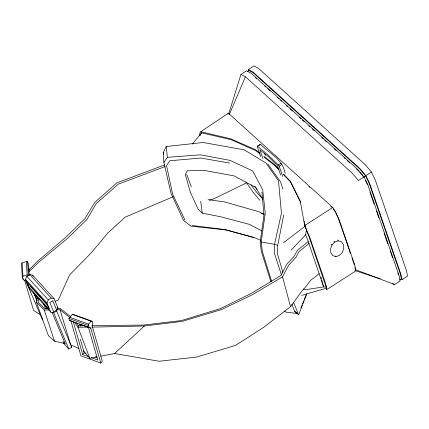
<?xml version="1.0" encoding="UTF-8"?>
<svg xmlns="http://www.w3.org/2000/svg" width="429" height="429" viewBox="0 0 429 429"><rect width="100%" height="100%" fill="white"/><g stroke="black" fill="none" stroke-linecap="round" stroke-linejoin="round"><path stroke-width="0.64" d="M200.021 135.355L199.646 133.58L200.718 131.735L228.405 113.213L332.807 207.464L335.639 212.017L339.21 219.9L354.735 265.031L355.791 270.152L354.89 271.519L326.737 289.602L326.791 288.304L325.472 283.033L309.974 237.961L304.681 225.59L300.327 201.646L290.261 181.124L283.44 173.981M283.692 214.897L277.74 245.329L277.343 253.491L282.92 272.522M100.772 363.052L90.739 328.078L89.119 327.595L88.497 325.563L88.578 324.147L91.093 321.208L92.149 321.294L92.777 323.327L92.267 326.292L102.3 361.272L100.772 363.052L80.936 355.856L70.903 320.881L69.428 320.458L68.887 318.452L72.539 314.184L92.149 321.294M271.67 281.44L262.307 251.271L261.138 241.972L265.261 213.358L262.704 189.779L252.66 170.919L230.169 160.414L200.434 154.831L167.38 157.33L163.894 162.43L170.983 193.254L183.51 220.447L191.044 226.18L225.933 229.912L255.738 238.17L260.532 240.267M301.673 295.377L326.431 288.191L326.137 287.14L323.627 286.915L307.47 239.339L305.614 234.84L306.386 230.11L304.622 223.648M64.189 343.361L54.483 341.189L48.397 335.612L36.32 301.995L37.5 297.694M38.98 298.841L38.047 302.048L44.632 308.741L47.85 308.66M228.63 114.087L240.948 74.453L246.514 70.801L250.965 73.096L357.829 169.568L364.001 176.871L367.825 184.754L399.045 275.509L400.144 280.904L394.583 284.55L355.287 269.584M76.383 322.678L78.421 325.858L77.949 327.209L89.822 358.29L97.002 356.912M338.299 240.825L334.834 241.994L331.987 244.97L330.523 248.943L330.834 252.858L332.834 255.668L335.993 256.612L339.457 255.443L342.304 252.472L343.768 248.498L343.457 244.578L341.457 241.774L338.299 240.825L337.58 239.934M291.833 304.102L294.621 311.449L298.643 314.848L306.848 293.79M300.868 308.092L302.091 305.014M302.584 303.78L303.807 300.702M304.3 299.469L306.263 294.541M229.258 114.688L245.404 76.748L240.948 74.453M25.509 279.338L26.855 276.346L29.837 274.581L32.647 275.123L54.081 298.675L57.958 307.974L56.612 310.971L53.641 312.725L50.82 312.194L29.392 288.637L25.509 279.338L46.943 302.895L50.82 312.194M46.943 302.895L48.284 299.903L51.265 298.139L54.081 298.675M163.894 162.43L163.234 152.504L166.227 146.525L203.094 142.482L244.144 149.823L265.969 162.993L278.485 180.823L281.445 213.218L274.549 244.316L274.27 252.751L281.445 274.914M42.525 318.978L42.594 320.082L25.885 281.097L23.289 279.708L22.324 277.429L22.957 276.206L22.11 262.897L26.319 261.588L27.563 261.792L28.523 264.017L29.258 275.515M91.854 327.113L144.353 326.008L182.325 321.342L221.654 309.524L252.692 294.551L282.572 276.844L288.674 265.138L295.994 257.261L298.975 251.635L309.132 243.42M201.056 133.692L201.544 132.802L231.22 139.704L255.898 150.718L260.081 154.006M227.847 114.039L228.405 113.213M199.909 135.537L200.568 134.577M100.917 356.156L114.623 353.517L159.046 361.261L196.697 357.057L235.548 345.399L263.647 327.348L290.535 306.714L300.82 292.535L306.869 285.451L310.499 280.459L319.214 273.595M192.331 144.128L201.544 132.802M22.11 262.897L21.45 263.696L22.324 277.429M89.152 356.89L82.684 354.536L84.202 352.761L80.33 339.259M291.152 250.118L305.614 234.84M28.33 270.56L37.055 261.706L65.776 237.307L85.098 218.463L94.578 202.585L116.801 182.899L164.489 164.934M29.167 271.536L38.487 262.441L67.525 238.427L86.856 219.573L96.246 203.555L118.238 184.17L165.106 166.565M114.623 353.517L144.353 326.008M29.462 287.58L27.327 282.47L46.874 303.946L49.003 309.062L29.462 287.58L30.598 286.588L47.276 304.922M308.22 241.538L297.329 250.407L294.289 256.145L286.996 263.953L280.925 275.541L251.308 293.356L220.426 308.639L181.301 320.581L143.506 325.08L91.758 325.6M283.515 242.68L305.089 226.276M248.504 70.839L248.353 69.595L253.92 65.948L258.371 68.238L365.235 164.709L371.407 172.013L375.23 179.896L406.451 270.651L407.55 276.045L401.989 279.692L400.884 279.091M247.109 71.697L248.949 70.49L253.164 72.715L359.824 169.005L365.605 175.804L369.138 183.145L400.284 273.702L401.383 278.807L399.538 280.014M260.693 156.612L257.169 146.375L260.387 144.385C269.45 153.126 283.049 159.652 285.087 173.337M257.169 146.375L260.387 144.385M257.545 146.251L267.546 154.504L278.324 165.009L281.161 163.143M282.679 176.458L279.161 166.227L281.998 164.361M363.765 177.011L365.605 175.804M364.001 176.871L358.44 180.518L352.263 173.219L245.404 76.748M401.989 279.692L400.89 274.303L369.669 183.548L365.846 175.659L371.407 172.013M304.681 225.59L332.807 207.464M63.17 342.857L68.79 349.029L71.761 347.276L56.612 310.971M246.696 182.77L213.771 198.9L209.341 200.177M55.218 301.373L58.253 300.032L69.648 274.85L91.87 252.182L107.54 233.279L125.193 217.138L173.262 196.723M22.957 276.206L27.166 274.898L28.437 275.525L27.563 261.792M57.491 308.43L60.065 308.371L70.774 316.715M78.421 325.858L84.427 325.745M36.32 301.995L44.273 310.028L48.868 309.952M56.746 309.824L60.033 309.77L69.879 317.551M88.546 327.134L77.949 327.209L74.405 322.066M297.361 313.486L286.325 312.194L284.089 311.036M192.095 225.493L225.021 229.585L254.038 237.435M208.113 199.683L224.276 201.861L259.298 211.829L263.771 214.639M229.665 163.084L200.74 158.038L169.766 160.752L166.543 165.669L172.673 194.31L184.958 219.97M261.138 241.972L274.549 244.316L277.74 245.329M262.768 199.185L255.534 187.312L234.159 175.906L205.212 170.586L187.291 170.763L185.339 174.689L190.433 192.465L198.203 209.298L202.252 213.116L221.021 216.849L249.48 224.394L261.658 230.802M200.718 131.735L230.727 138.814L255.464 149.71L259.658 152.987M260.966 213.283L264.205 214.087M354.821 270.533L380.137 278.753M84.202 352.761L85.972 353.405M72.088 314.312L91.093 321.208M69.573 317.256L88.578 324.147M68.887 318.452L88.497 325.563M70.903 320.881L73.273 321.739L82.684 354.536M90.739 328.078L79.746 324.093L80.298 326.019M69.428 320.458L89.119 327.595M95.184 356.74L96.954 357.384M91.302 357.673L97.78 360.022L88.369 327.22M78.888 348.471L70.662 344.814L60.033 309.77M303.282 288.985L304.901 289.806L323.627 286.915L321.793 280.185M248.353 69.595L252.81 71.89L359.668 168.361L365.846 175.659M294.621 311.449L296.927 312.698M392.379 283.344L394.583 284.55M335.011 256.033L335.993 256.612M40.272 314.639L33.58 310.44L24.592 280.11M263.851 156.258L274.34 164.452L278.888 169.214M264.264 157.293L274.726 165.508L278.839 169.793M331.097 244.187L331.987 244.97M255.287 77.51L256.778 78.85M264.714 86.014L265.707 86.91M267.691 88.706L270.173 90.943M277.118 97.211L279.102 99.002M280.587 100.348L281.58 101.244M286.54 105.722L287.532 106.617M290.015 108.859L292.492 111.095M299.442 117.369L300.927 118.71M302.418 120.056L304.402 121.847M308.864 125.874L309.856 126.77M312.339 129.011L314.323 130.802M321.766 137.521L323.251 138.862M324.742 140.208L326.726 141.999M334.164 148.718L336.148 150.509M344.09 157.674L345.082 158.569M347.066 160.36L349.544 162.602M356.488 168.87L358.805 171.187M308.859 186.551L309.856 187.452M330.748 206.317L331.746 207.212M283.413 174.549L290.723 182.159L300.922 202.627M334.019 241.136L334.834 241.994M63.101 341.559L65.288 343.961L52.097 312.344M29.837 274.581L51.265 298.139M57.105 307.035L57.958 307.974M26.855 276.346L48.284 299.903M70.908 346.337L71.761 347.276M83.43 350.799L89.822 358.29M359.631 172.158L362.934 176.04M259.894 200.348L253.405 192.685L245.914 181.842M267.852 164.05L280.518 181.767L283.001 189.114M278.324 165.009L279.161 166.227M333.392 209.1L335.028 211.577M365.39 180.4L367.294 184.352M335.639 212.666L338.449 218.597L350.536 253.737M28.593 268.849L29.113 270.066M33.923 293.098L37.055 300.413M53.641 312.725L68.79 349.029M45.855 306.483L46.874 308.918M32.647 275.123L33.135 276.281M43.281 303.324L45.565 308.794M36.283 295.635L37.554 298.675M33.982 293.431L37.023 300.724M293.618 302.509L298.643 314.848M306.386 230.11L309.32 237.5L326.137 287.14M186.733 174.388L191.243 186.829M369.905 191.956L374.045 203.984M376.442 210.95L378.839 217.916M384.068 233.113L387.768 243.881M390.165 250.847L392.562 257.813M397.79 273.01L398.444 274.909M352.048 258.129L354.424 265.031M280.684 175.091L277.434 165.648L268.264 156.596L259.872 149.796L262.907 158.607M264.666 153.598L265.315 155.486M44.273 310.028L54.483 341.189M270.887 281.617L261.277 251.185L260.156 242.353L263.98 215.133L261.953 192.235M320.956 277.123L321.46 278.957M282.572 276.844L290.535 306.714M163.234 152.504L163.696 154.435M326.501 288.309L326.737 289.602M304.161 221.021L304.392 222.335M354.965 267.621L355.18 268.929M200.702 201.271L202.252 213.116M166.227 146.525L167.38 157.33M26.319 261.588L27.166 274.898M23.22 278.609L23.289 279.708M257.11 189.345A27.831 7.18 56.7 0 1 254.772 186.288M262.194 198.139A27.831 7.18 56.7 0 1 251.056 184.867M52.799 300.777L49.818 302.542L53.695 311.84L56.676 310.076L52.799 300.777"/></g></svg>
